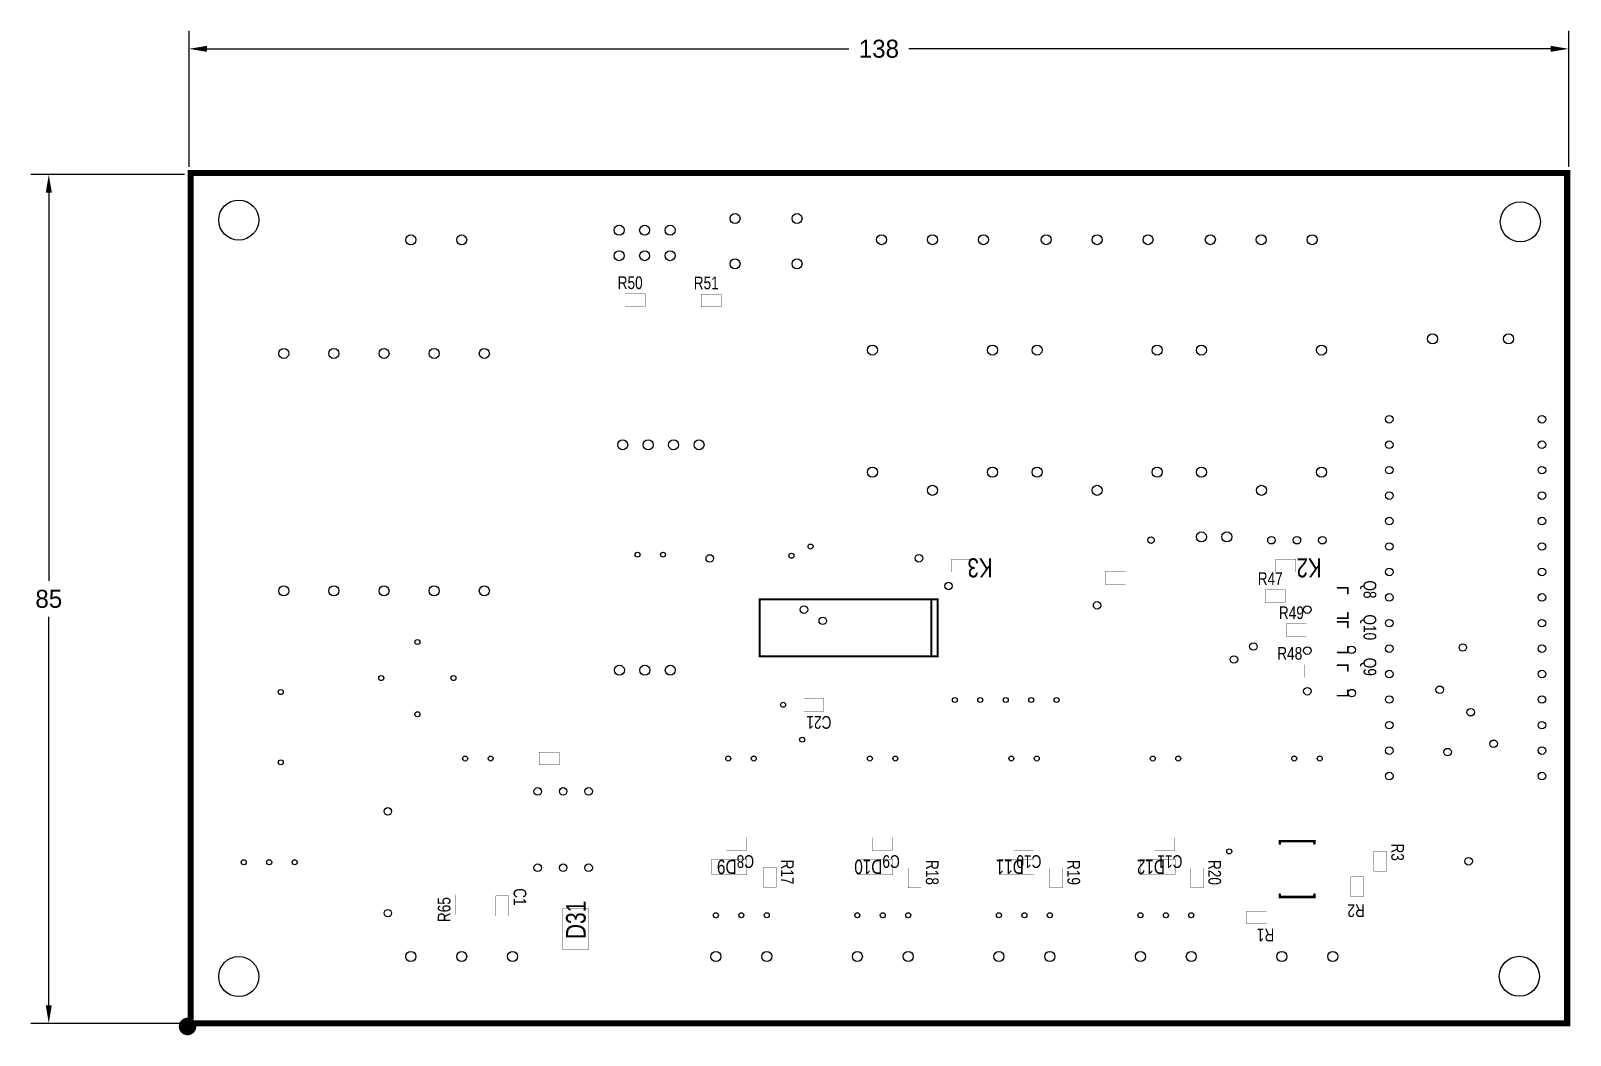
# Model space of a CAD drawing. Extents: x -148 to 6, y -1 to 99.
import ezdxf

# ---------------------------------------------------------------- set-up
doc = ezdxf.new("R2010")
doc.units = 0
doc.header["$MEASUREMENT"] = 0
for name, color, linetype in [('DRL', 7, 'Continuous'), ('IN1', 7, 'Continuous'), ('IN2', 7, 'Continuous'), ('IN3', 7, 'Continuous'), ('IN5', 7, 'Continuous'), ('PWR', 7, 'Continuous'), ('SST', 7, 'Continuous')]:
    doc.layers.add(name, color=color, linetype=linetype)
doc.dimstyles.get("Standard").update_dxf_attribs({"dimscale": 10, "dimtxt": 0.18, "dimasz": 0.18, "dimexe": 0.18, "dimexo": 0.0625, "dimgap": 0.09, "dimtad": 0, "dimtih": 1, "dimtoh": 1, "dimdec": 0, "dimzin": 0, "dimdsep": 46, "dimtxsty": 'Standard', "dimcen": 0.09, "dimadec": 0, "dimazin": 0, "dimtfac": 1, "dimtdec": 0, "dimtofl": 0, "dimtmove": 0, "dimatfit": 3, "dimfxl": 0, "dimtolj": 1, "dimtzin": 0, "dimarcsym": 0})

# ---------------------------------------------------------------- blocks, each defined once
blk = doc.blocks.new('*D1')
at = {"color": 0, "linetype": 'Continuous', "lineweight": -2, "transparency": 16777216}
for p, q in [((-132.21, 85.76), (-132.21, 99.33)), ((5.49, 85.76), (5.49, 99.33)), ((-130.41, 97.53), (-66.36, 97.53)), ((3.69, 97.53), (-60.36, 97.53))]:
    blk.add_line(p, q, dxfattribs=at)
at = {"color": 0, "linetype": 'Continuous', "transparency": 16777216}
for points in [[(-130.41, 97.83), (-130.41, 97.23), (-132.21, 97.53)], [(3.69, 97.83), (3.69, 97.23), (5.49, 97.53)]]:
    blk.add_solid(points, dxfattribs=at)
at = {"layer": 'Defpoints', "color": 0, "linetype": 'Continuous', "transparency": 16777216}
for p in [(5.49, 97.53), (-132.21, 85.14), (5.49, 85.14)]:
    blk.add_point(p, dxfattribs=at)
at = {"color": 0, "linetype": 'Continuous', "transparency": 16777216, "insert": (-63.36, 97.53), "char_height": 1.8, "attachment_point": 5}
blk.add_mtext('\\A1;138', dxfattribs=at)
blk = doc.blocks.new('*D2')
at = {"color": 0, "linetype": 'Continuous', "lineweight": -2, "transparency": 16777216}
for p, q in [((-132.68, 84.98), (-148.01, 84.98)), ((-146.21, 83.18), (-146.21, 44.42)), ((-146.21, 2.05), (-146.21, 40.82)), ((-132.53, 0.25), (-148.01, 0.25))]:
    blk.add_line(p, q, dxfattribs=at)
at = {"color": 0, "linetype": 'Continuous', "transparency": 16777216}
for points in [[(-146.51, 83.18), (-145.91, 83.18), (-146.21, 84.98)], [(-146.51, 2.05), (-145.91, 2.05), (-146.21, 0.25)]]:
    blk.add_solid(points, dxfattribs=at)
at = {"layer": 'Defpoints', "color": 0, "linetype": 'Continuous', "transparency": 16777216}
for p in [(-132.06, 84.98), (-146.21, 0.25), (-131.9, 0.25)]:
    blk.add_point(p, dxfattribs=at)
at = {"color": 0, "linetype": 'Continuous', "transparency": 16777216, "insert": (-146.21, 42.62), "char_height": 1.8, "attachment_point": 5}
blk.add_mtext('\\A1;85', dxfattribs=at)

msp = doc.modelspace()

# ---------------------------------------------------------------- linework, layer by layer
at = {"linetype": 'Continuous'}
for centre, radius in [((-127.25, 80.44), 2), ((0.66, 80.26), 2), ((-89.28, 79.42), 0.5), ((-86.74, 79.42), 0.5), ((-84.2, 79.42), 0.5), ((-77.72, 80.59), 0.5), ((-71.53, 80.59), 0.5), ((-110.08, 78.46), 0.5), ((-105, 78.46), 0.5), ((-63.09, 78.48), 0.5), ((-58.01, 78.48), 0.5), ((-52.93, 78.48), 0.5), ((-46.66, 78.48), 0.5), ((-41.58, 78.48), 0.5), ((-36.5, 78.48), 0.5), ((-30.28, 78.48), 0.5), ((-25.2, 78.48), 0.5), ((-20.12, 78.48), 0.5), ((-89.28, 76.88), 0.5), ((-86.74, 76.88), 0.5), ((-84.2, 76.88), 0.5), ((-77.72, 76.07), 0.5), ((-71.53, 76.07), 0.5), ((-122.76, 67.13), 0.5), ((-117.76, 67.13), 0.5), ((-112.75, 67.13), 0.5), ((-107.75, 67.13), 0.5), ((-102.74, 67.13), 0.5), ((-64.01, 67.46), 0.5), ((-52.02, 67.46), 0.5), ((-47.57, 67.46), 0.5), ((-35.59, 67.46), 0.5), ((-31.17, 67.46), 0.5), ((-19.18, 67.46), 0.5), ((-8.1, 68.58), 0.5), ((-0.51, 68.58), 0.5), ((-12.42, 60.55), 0.375), ((2.82, 60.55), 0.375), ((-88.93, 58.01), 0.5), ((-86.39, 58.01), 0.5), ((-83.85, 58.01), 0.5), ((-81.31, 58.01), 0.5), ((-12.42, 58.01), 0.375), ((2.82, 58.01), 0.375), ((-64.01, 55.27), 0.5), ((-52.02, 55.27), 0.5), ((-47.57, 55.27), 0.5), ((-35.59, 55.27), 0.5), ((-31.17, 55.27), 0.5), ((-19.18, 55.27), 0.5), ((-12.42, 55.47), 0.375), ((2.82, 55.47), 0.375), ((-58.01, 53.46), 0.5), ((-41.58, 53.46), 0.5), ((-25.17, 53.46), 0.5), ((-12.42, 52.93), 0.375), ((2.82, 52.93), 0.375), ((-12.42, 50.39), 0.375), ((2.82, 50.39), 0.375), ((-31.17, 48.81), 0.5), ((-28.63, 48.81), 0.5), ((-70.18, 47.85), 0.25), ((-36.2, 48.48), 0.324), ((-24.18, 48.48), 0.375), ((-21.64, 48.48), 0.375), ((-19.1, 48.48), 0.375), ((-12.42, 47.85), 0.375), ((2.82, 47.85), 0.375), ((-87.45, 47.04), 0.25), ((-84.91, 47.04), 0.25), ((-80.24, 46.66), 0.375), ((-72.09, 46.93), 0.25), ((-59.36, 46.68), 0.375), ((-12.42, 45.31), 0.375), ((2.82, 45.31), 0.375), ((-122.76, 43.43), 0.5), ((-117.76, 43.43), 0.5), ((-112.75, 43.43), 0.5), ((-107.75, 43.43), 0.5), ((-102.74, 43.43), 0.5), ((-56.41, 43.91), 0.375), ((-12.42, 42.77), 0.375), ((2.82, 42.77), 0.375), ((-70.84, 41.55), 0.375), ((-41.58, 41.98), 0.375), ((-20.6, 41.55), 0.375), ((-68.96, 40.43), 0.375), ((-12.42, 40.2), 0.375), ((2.82, 40.2), 0.375), ((-109.42, 38.32), 0.25), ((-27.92, 36.57), 0.375), ((-25.98, 37.87), 0.375), ((-20.6, 37.46), 0.375), ((-16.18, 37.54), 0.375), ((-12.42, 37.66), 0.375), ((-5.08, 37.77), 0.375), ((2.82, 37.66), 0.375), ((-89.26, 35.5), 0.5), ((-86.72, 35.5), 0.5), ((-84.18, 35.5), 0.5), ((-12.42, 35.12), 0.375), ((2.82, 35.12), 0.375), ((-113.03, 34.72), 0.25), ((-105.82, 34.72), 0.25), ((-7.39, 33.55), 0.375), ((-123.06, 33.32), 0.25), ((-72.92, 32.05), 0.25), ((-55.78, 32.53), 0.25), ((-53.24, 32.53), 0.25), ((-50.7, 32.53), 0.25), ((-48.16, 32.53), 0.25), ((-45.62, 32.53), 0.25), ((-20.6, 33.4), 0.375), ((-16.16, 33.22), 0.375), ((-12.42, 32.58), 0.375), ((2.82, 32.58), 0.375), ((-109.42, 31.11), 0.25), ((-4.29, 31.31), 0.375), ((-12.42, 30.02), 0.375), ((2.82, 30.02), 0.375), ((-71.02, 28.57), 0.25), ((-12.42, 27.48), 0.375), ((-6.6, 27.33), 0.375), ((-2.01, 28.16), 0.375), ((2.82, 27.48), 0.375), ((-123.06, 26.31), 0.25), ((-104.65, 26.69), 0.25), ((-102.11, 26.69), 0.25), ((-78.39, 26.69), 0.25), ((-75.85, 26.69), 0.25), ((-64.26, 26.69), 0.25), ((-61.72, 26.69), 0.25), ((-50.14, 26.69), 0.25), ((-47.6, 26.69), 0.25), ((-36.02, 26.69), 0.25), ((-33.48, 26.69), 0.25), ((-21.9, 26.69), 0.25), ((-19.36, 26.69), 0.25), ((-12.42, 24.94), 0.375), ((2.82, 24.94), 0.375), ((-97.41, 23.41), 0.375), ((-94.87, 23.41), 0.375), ((-92.33, 23.41), 0.375), ((-112.37, 21.41), 0.375), ((-28.4, 17.42), 0.25), ((-126.75, 16.33), 0.25), ((-124.21, 16.33), 0.25), ((-121.67, 16.33), 0.25), ((-97.41, 15.79), 0.375), ((-94.87, 15.79), 0.375), ((-92.33, 15.79), 0.375), ((-4.5, 16.43), 0.375), ((-112.37, 11.25), 0.375), ((-79.63, 11.04), 0.25), ((-77.09, 11.04), 0.25), ((-74.55, 11.04), 0.25), ((-65.51, 11.04), 0.25), ((-62.97, 11.04), 0.25), ((-60.43, 11.04), 0.25), ((-51.38, 11.04), 0.25), ((-48.84, 11.04), 0.25), ((-46.3, 11.04), 0.25), ((-37.26, 11.04), 0.25), ((-34.72, 11.04), 0.25), ((-32.18, 11.04), 0.25), ((-127.25, 4.92), 2), ((-110.08, 6.93), 0.5), ((-105, 6.93), 0.5), ((-99.92, 6.93), 0.5), ((-79.63, 6.93), 0.5), ((-74.55, 6.93), 0.5), ((-65.51, 6.93), 0.5), ((-60.43, 6.93), 0.5), ((-51.38, 6.93), 0.5), ((-46.3, 6.93), 0.5), ((-37.26, 6.93), 0.5), ((-32.18, 6.93), 0.5), ((-23.14, 6.93), 0.5), ((-18.06, 6.93), 0.5), ((0.56, 4.95), 2)]:
    msp.add_circle(centre, radius, dxfattribs=at)
at = {"layer": 'DRL', "const_width": 0.483}
msp.add_lwpolyline([(-132.59, -0.06, 1), (-132.13, -0.06, 1)], format="xyb", close=True, dxfattribs=at)
at = {"layer": 'IN1', "const_width": 0.787}
msp.add_lwpolyline([(-132.74, -0.06, 1), (-131.98, -0.06, 1)], format="xyb", close=True, dxfattribs=at)
at = {"layer": 'IN2', "const_width": 0.787}
msp.add_lwpolyline([(-132.74, -0.06, 1), (-131.98, -0.06, 1)], format="xyb", close=True, dxfattribs=at)
at = {"layer": 'IN3', "const_width": 0.787}
msp.add_lwpolyline([(-132.74, -0.06, 1), (-131.98, -0.06, 1)], format="xyb", close=True, dxfattribs=at)
at = {"layer": 'IN5', "const_width": 0.787}
msp.add_lwpolyline([(-132.74, -0.06, 1), (-131.98, -0.06, 1)], format="xyb", close=True, dxfattribs=at)
at = {"layer": 'PWR', "const_width": 0.889}
msp.add_lwpolyline([(-132.79, -0.06, 1), (-131.93, -0.06, 1)], format="xyb", close=True, dxfattribs=at)
at = {"layer": 'SST'}
for points, const_width in [([(-132.06, 0.25), (-132.06, 85.14), (5.33, 85.14), (5.33, 0.25), (-132.06, 0.25)], 0.61), ([(-86.69, 71.8), (-88.7, 71.8), (-88.7, 73.07), (-86.69, 73.07), (-86.69, 71.8)], 0.0254), ([(-79.1, 71.78), (-81.1, 71.78), (-81.1, 73.05), (-79.1, 73.05), (-79.1, 71.78)], 0.0254), ([(-54.1, 45.31), (-56.11, 45.31), (-56.11, 46.58), (-54.1, 46.58), (-54.1, 45.31)], 0.0254), ([(-21.74, 45.31), (-23.75, 45.31), (-23.75, 46.58), (-21.74, 46.58), (-21.74, 45.31)], 0.0254), ([(-38.76, 44.09), (-40.77, 44.09), (-40.77, 45.36), (-38.76, 45.36), (-38.76, 44.09)], 0.0254), ([(-22.81, 42.26), (-24.82, 42.26), (-24.82, 43.53), (-22.81, 43.53), (-22.81, 42.26)], 0.0254), ([(-57.48, 36.88), (-57.48, 42.59), (-57.48, 42.59), (-75.26, 42.59), (-75.26, 36.88), (-57.48, 36.88)], 0.203), ([(-20.7, 38.86), (-22.71, 38.86), (-22.71, 40.13), (-20.7, 40.13), (-20.7, 38.86)], 0.0254), ([(-20.85, 34.79), (-22.86, 34.79), (-22.86, 36.06), (-20.85, 36.06), (-20.85, 34.79)], 0.0254), ([(-70.87, 32.69), (-68.86, 32.69), (-68.86, 31.42), (-70.87, 31.42), (-70.87, 32.69)], 0.0254), ([(-97.28, 27.33), (-95.28, 27.33), (-95.28, 26.06), (-97.28, 26.06), (-97.28, 27.33)], 0.0254), ([(-78.59, 18.79), (-76.58, 18.79), (-76.58, 17.52), (-78.59, 17.52), (-78.59, 18.79)], 0.0254), ([(-64.03, 18.79), (-62.03, 18.79), (-62.03, 17.52), (-64.03, 17.52), (-64.03, 18.79)], 0.0254), ([(-49.91, 18.79), (-47.91, 18.79), (-47.91, 17.52), (-49.91, 17.52), (-49.91, 18.79)], 0.0254), ([(-35.84, 18.79), (-33.83, 18.79), (-33.83, 17.52), (-35.84, 17.52), (-35.84, 18.79)], 0.0254), ([(-13.97, 15.44), (-13.97, 17.45), (-12.7, 17.45), (-12.7, 15.44), (-13.97, 15.44)], 0.0254), ([(-74.88, 13.84), (-74.88, 15.85), (-73.61, 15.85), (-73.61, 13.84), (-74.88, 13.84)], 0.0254), ([(-60.43, 13.79), (-60.43, 15.79), (-59.16, 15.79), (-59.16, 13.79), (-60.43, 13.79)], 0.0254), ([(-46.3, 13.79), (-46.3, 15.79), (-45.03, 15.79), (-45.03, 13.79), (-46.3, 13.79)], 0.0254), ([(-32.23, 13.79), (-32.23, 15.79), (-30.96, 15.79), (-30.96, 13.79), (-32.23, 13.79)], 0.0254), ([(-14.99, 14.88), (-14.99, 12.87), (-16.26, 12.87), (-16.26, 14.88), (-14.99, 14.88)], 0.0254), ([(-104.37, 13.1), (-104.37, 11.1), (-105.64, 11.1), (-105.64, 13.1), (-104.37, 13.1)], 0.0254), ([(-101.6, 10.97), (-101.6, 12.98), (-100.33, 12.98), (-100.33, 10.97), (-101.6, 10.97)], 0.0254), ([(-92.3, 7.62), (-94.95, 7.62), (-94.95, 11.68), (-92.3, 11.68), (-92.3, 7.62)], 0.0254), ([(-26.67, 11.45), (-24.66, 11.45), (-24.66, 10.18), (-26.67, 10.18), (-26.67, 11.45)], 0.0254)]:
    msp.add_lwpolyline(points, close=True, dxfattribs=dict(at, const_width=const_width))
for points, const_width in [([(-132.21, 85.14, 1), (-131.9, 85.14, 1)], 0.305), ([(5.18, 85.14, 1), (5.49, 85.14, 1)], 0.305), ([(-88.71, 73.07, 1), (-88.69, 73.07, 1)], 0.0127), ([(-86.7, 73.07, 1), (-86.68, 73.07, 1)], 0.0127), ([(-81.11, 73.05, 1), (-81.1, 73.05, 1)], 0.0127), ([(-79.1, 73.05, 1), (-79.09, 73.05, 1)], 0.0127), ([(-88.71, 71.8, 1), (-88.69, 71.8, 1)], 0.0127), ([(-86.7, 71.8, 1), (-86.68, 71.8, 1)], 0.0127), ([(-86.7, 71.8, 1), (-86.68, 71.8, 1)], 0.0127), ([(-81.11, 71.78, 1), (-81.1, 71.78, 1)], 0.0127), ([(-79.1, 71.78, 1), (-79.09, 71.78, 1)], 0.0127), ([(-79.1, 71.78, 1), (-79.09, 71.78, 1)], 0.0127), ([(-17.48, 51.86, 1), (-17.47, 51.86, 1)], 0.0127), ([(-17.48, 51.86, 1), (-17.47, 51.86, 1)], 0.0127), ([(-56.11, 46.58, 1), (-56.1, 46.58, 1)], 0.0127), ([(-54.11, 46.58, 1), (-54.1, 46.58, 1)], 0.0127), ([(-23.76, 46.58, 1), (-23.74, 46.58, 1)], 0.0127), ([(-21.75, 46.58, 1), (-21.74, 46.58, 1)], 0.0127), ([(-56.11, 45.31, 1), (-56.1, 45.31, 1)], 0.0127), ([(-54.11, 45.31, 1), (-54.1, 45.31, 1)], 0.0127), ([(-54.11, 45.31, 1), (-54.1, 45.31, 1)], 0.0127), ([(-40.77, 45.36, 1), (-40.76, 45.36, 1)], 0.0127), ([(-38.77, 45.36, 1), (-38.75, 45.36, 1)], 0.0127), ([(-23.76, 45.31, 1), (-23.74, 45.31, 1)], 0.0127), ([(-21.75, 45.31, 1), (-21.74, 45.31, 1)], 0.0127), ([(-21.75, 45.31, 1), (-21.74, 45.31, 1)], 0.0127), ([(-40.77, 44.09, 1), (-40.76, 44.09, 1)], 0.0127), ([(-38.77, 44.09, 1), (-38.75, 44.09, 1)], 0.0127), ([(-38.77, 44.09, 1), (-38.75, 44.09, 1)], 0.0127), ([(-24.82, 43.53, 1), (-24.81, 43.53, 1)], 0.0127), ([(-22.82, 43.53, 1), (-22.8, 43.53, 1)], 0.0127), ([(-17.64, 43.73, 1), (-17.56, 43.73, 1)], 0.0762), ([(-16.6, 43.73, 1), (-16.52, 43.73, 1)], 0.0762), ([(-16.6, 43.15, 1), (-16.52, 43.15, 1)], 0.0762), ([(-75.31, 42.59, 1), (-75.21, 42.59, 1)], 0.102), ([(-58.17, 42.59, 1), (-58.07, 42.59, 1)], 0.102), ([(-57.53, 42.59, 1), (-57.43, 42.59, 1)], 0.102), ([(-57.53, 42.59, 1), (-57.43, 42.59, 1)], 0.102), ([(-24.82, 42.26, 1), (-24.81, 42.26, 1)], 0.0127), ([(-22.82, 42.26, 1), (-22.8, 42.26, 1)], 0.0127), ([(-22.82, 42.26, 1), (-22.8, 42.26, 1)], 0.0127), ([(-130.26, 40.28, 1), (-130.24, 40.28, 1)], 0.0127), ([(-130.26, 40.28, 1), (-130.24, 40.28, 1)], 0.0127), ([(-95.26, 40.28, 1), (-95.24, 40.28, 1)], 0.0127), ([(-95.26, 40.28, 1), (-95.24, 40.28, 1)], 0.0127), ([(-22.71, 40.13, 1), (-22.7, 40.13, 1)], 0.0127), ([(-20.71, 40.13, 1), (-20.69, 40.13, 1)], 0.0127), ([(-17.64, 40.33, 1), (-17.56, 40.33, 1)], 0.0762), ([(-17.62, 40.69, 1), (-17.54, 40.69, 1)], 0.0762), ([(-16.6, 41.25, 1), (-16.52, 41.25, 1)], 0.0762), ([(-16.6, 40.69, 1), (-16.52, 40.69, 1)], 0.0762), ([(-16.6, 40.33, 1), (-16.52, 40.33, 1)], 0.0762), ([(-22.71, 38.86, 1), (-22.7, 38.86, 1)], 0.0127), ([(-20.71, 38.86, 1), (-20.69, 38.86, 1)], 0.0127), ([(-20.71, 38.86, 1), (-20.69, 38.86, 1)], 0.0127), ([(-16.6, 39.75, 1), (-16.52, 39.75, 1)], 0.0762), ([(-75.31, 36.88, 1), (-75.21, 36.88, 1)], 0.102), ([(-58.17, 36.88, 1), (-58.07, 36.88, 1)], 0.102), ([(-57.53, 36.88, 1), (-57.43, 36.88, 1)], 0.102), ([(-57.53, 36.88, 1), (-57.43, 36.88, 1)], 0.102), ([(-17.62, 37.28, 1), (-17.54, 37.28, 1)], 0.0762), ([(-16.6, 37.84, 1), (-16.52, 37.84, 1)], 0.0762), ([(-16.6, 37.28, 1), (-16.52, 37.28, 1)], 0.0762), ([(-22.87, 36.06, 1), (-22.85, 36.06, 1)], 0.0127), ([(-20.86, 36.06, 1), (-20.85, 36.06, 1)], 0.0127), ([(-17.64, 36.01, 1), (-17.56, 36.01, 1)], 0.0762), ([(-16.6, 36.01, 1), (-16.52, 36.01, 1)], 0.0762), ([(-16.6, 35.43, 1), (-16.52, 35.43, 1)], 0.0762), ([(-13.95, 36.39, 1), (-13.94, 36.39, 1)], 0.0127), ([(-13.95, 36.37, 1), (-13.94, 36.37, 1)], 0.0127), ([(-13.95, 36.37, 1), (-13.94, 36.37, 1)], 0.0127), ([(-22.87, 34.79, 1), (-22.85, 34.79, 1)], 0.0127), ([(-20.86, 34.79, 1), (-20.85, 34.79, 1)], 0.0127), ([(-20.86, 34.79, 1), (-20.85, 34.79, 1)], 0.0127), ([(-70.87, 32.69, 1), (-70.86, 32.69, 1)], 0.0127), ([(-70.87, 32.69, 1), (-70.86, 32.69, 1)], 0.0127), ([(-68.87, 32.69, 1), (-68.85, 32.69, 1)], 0.0127), ([(-17.62, 32.96, 1), (-17.54, 32.96, 1)], 0.0762), ([(-16.6, 33.52, 1), (-16.52, 33.52, 1)], 0.0762), ([(-16.6, 32.96, 1), (-16.52, 32.96, 1)], 0.0762), ([(-70.87, 31.42, 1), (-70.86, 31.42, 1)], 0.0127), ([(-68.87, 31.42, 1), (-68.85, 31.42, 1)], 0.0127), ([(-97.29, 27.33, 1), (-97.28, 27.33, 1)], 0.0127), ([(-97.29, 27.33, 1), (-97.28, 27.33, 1)], 0.0127), ([(-95.28, 27.33, 1), (-95.27, 27.33, 1)], 0.0127), ([(-97.29, 26.06, 1), (-97.28, 26.06, 1)], 0.0127), ([(-95.28, 26.06, 1), (-95.27, 26.06, 1)], 0.0127), ([(-78.59, 18.79, 1), (-78.58, 18.79, 1)], 0.0127), ([(-78.59, 18.79, 1), (-78.58, 18.79, 1)], 0.0127), ([(-76.59, 18.79, 1), (-76.58, 18.79, 1)], 0.0127), ([(-64.04, 18.79, 1), (-64.03, 18.79, 1)], 0.0127), ([(-64.04, 18.79, 1), (-64.03, 18.79, 1)], 0.0127), ([(-62.03, 18.79, 1), (-62.02, 18.79, 1)], 0.0127), ([(-49.92, 18.79, 1), (-49.9, 18.79, 1)], 0.0127), ([(-49.92, 18.79, 1), (-49.9, 18.79, 1)], 0.0127), ([(-47.91, 18.79, 1), (-47.9, 18.79, 1)], 0.0127), ([(-35.85, 18.79, 1), (-35.84, 18.79, 1)], 0.0127), ([(-35.85, 18.79, 1), (-35.84, 18.79, 1)], 0.0127), ([(-33.84, 18.79, 1), (-33.83, 18.79, 1)], 0.0127), ([(-23.41, 18.44, 1), (-23.28, 18.44, 1)], 0.127), ([(-19.95, 18.44, 1), (-19.83, 18.44, 1)], 0.127), ([(-78.59, 17.52, 1), (-78.58, 17.52, 1)], 0.0127), ([(-76.59, 17.52, 1), (-76.58, 17.52, 1)], 0.0127), ([(-64.04, 17.52, 1), (-64.03, 17.52, 1)], 0.0127), ([(-62.03, 17.52, 1), (-62.02, 17.52, 1)], 0.0127), ([(-49.92, 17.52, 1), (-49.9, 17.52, 1)], 0.0127), ([(-47.91, 17.52, 1), (-47.9, 17.52, 1)], 0.0127), ([(-35.85, 17.52, 1), (-35.84, 17.52, 1)], 0.0127), ([(-33.84, 17.52, 1), (-33.83, 17.52, 1)], 0.0127), ([(-23.41, 18.21, 1), (-23.28, 18.21, 1)], 0.127), ([(-19.95, 18.21, 1), (-19.83, 18.21, 1)], 0.127), ([(-13.98, 17.45, 1), (-13.96, 17.45, 1)], 0.0127), ([(-12.71, 17.45, 1), (-12.69, 17.45, 1)], 0.0127), ([(-76.53, 16.63), (-76.53, 15.11), (-80.04, 15.11), (-80.04, 16.63), (-76.53, 16.63, 48.627604)], 0.0254), ([(-80.04, 16.63, 1), (-80.03, 16.63, 1)], 0.0127), ([(-76.54, 16.63, 1), (-76.52, 16.63, 1)], 0.0127), ([(-76.54, 16.63, 1), (-76.52, 16.63, 1)], 0.0127), ([(-74.89, 15.85, 1), (-74.87, 15.85, 1)], 0.0127), ([(-73.62, 15.85, 1), (-73.6, 15.85, 1)], 0.0127), ([(-61.98, 16.63), (-61.98, 15.11), (-65.48, 15.11), (-65.48, 16.63), (-61.98, 16.63, 47.358683)], 0.0254), ([(-65.49, 16.63, 1), (-65.47, 16.63, 1)], 0.0127), ([(-61.98, 16.63, 1), (-61.97, 16.63, 1)], 0.0127), ([(-61.98, 16.63, 1), (-61.97, 16.63, 1)], 0.0127), ([(-60.43, 15.79, 1), (-60.42, 15.79, 1)], 0.0127), ([(-59.16, 15.79, 1), (-59.15, 15.79, 1)], 0.0127), ([(-47.85, 16.63), (-47.85, 15.11), (-51.36, 15.11), (-51.36, 16.63), (-47.85, 16.63, 46.189179)], 0.0254), ([(-51.36, 16.63, 1), (-51.35, 16.63, 1)], 0.0127), ([(-47.86, 16.63, 1), (-47.85, 16.63, 1)], 0.0127), ([(-47.86, 16.63, 1), (-47.85, 16.63, 1)], 0.0127), ([(-46.31, 15.79, 1), (-46.3, 15.79, 1)], 0.0127), ([(-45.04, 15.79, 1), (-45.03, 15.79, 1)], 0.0127), ([(-33.78, 16.63), (-33.78, 15.11), (-37.29, 15.11), (-37.29, 16.63), (-33.78, 16.63, 45.079987)], 0.0254), ([(-37.29, 16.63, 1), (-37.28, 16.63, 1)], 0.0127), ([(-33.79, 16.63, 1), (-33.78, 16.63, 1)], 0.0127), ([(-33.79, 16.63, 1), (-33.78, 16.63, 1)], 0.0127), ([(-32.24, 15.79, 1), (-32.23, 15.79, 1)], 0.0127), ([(-30.97, 15.79, 1), (-30.96, 15.79, 1)], 0.0127), ([(-13.98, 15.44, 1), (-13.96, 15.44, 1)], 0.0127), ([(-13.98, 15.44, 1), (-13.96, 15.44, 1)], 0.0127), ([(-12.71, 15.44, 1), (-12.69, 15.44, 1)], 0.0127), ([(-80.04, 15.11, 1), (-80.03, 15.11, 1)], 0.0127), ([(-76.54, 15.11, 1), (-76.52, 15.11, 1)], 0.0127), ([(-74.89, 13.84, 1), (-74.87, 13.84, 1)], 0.0127), ([(-74.89, 13.84, 1), (-74.87, 13.84, 1)], 0.0127), ([(-73.62, 13.84, 1), (-73.6, 13.84, 1)], 0.0127), ([(-65.49, 15.11, 1), (-65.47, 15.11, 1)], 0.0127), ([(-61.98, 15.11, 1), (-61.97, 15.11, 1)], 0.0127), ([(-51.36, 15.11, 1), (-51.35, 15.11, 1)], 0.0127), ([(-47.86, 15.11, 1), (-47.85, 15.11, 1)], 0.0127), ([(-37.29, 15.11, 1), (-37.28, 15.11, 1)], 0.0127), ([(-33.79, 15.11, 1), (-33.78, 15.11, 1)], 0.0127), ([(-16.26, 14.88, 1), (-16.25, 14.88, 1)], 0.0127), ([(-14.99, 14.88, 1), (-14.98, 14.88, 1)], 0.0127), ([(-14.99, 14.88, 1), (-14.98, 14.88, 1)], 0.0127), ([(-105.65, 13.1, 1), (-105.63, 13.1, 1)], 0.0127), ([(-104.38, 13.1, 1), (-104.36, 13.1, 1)], 0.0127), ([(-104.38, 13.1, 1), (-104.36, 13.1, 1)], 0.0127), ([(-101.61, 12.98, 1), (-101.59, 12.98, 1)], 0.0127), ([(-100.34, 12.98, 1), (-100.32, 12.98, 1)], 0.0127), ([(-60.43, 13.79, 1), (-60.42, 13.79, 1)], 0.0127), ([(-60.43, 13.79, 1), (-60.42, 13.79, 1)], 0.0127), ([(-59.16, 13.79, 1), (-59.15, 13.79, 1)], 0.0127), ([(-46.31, 13.79, 1), (-46.3, 13.79, 1)], 0.0127), ([(-46.31, 13.79, 1), (-46.3, 13.79, 1)], 0.0127), ([(-45.04, 13.79, 1), (-45.03, 13.79, 1)], 0.0127), ([(-32.24, 13.79, 1), (-32.23, 13.79, 1)], 0.0127), ([(-32.24, 13.79, 1), (-32.23, 13.79, 1)], 0.0127), ([(-30.97, 13.79, 1), (-30.96, 13.79, 1)], 0.0127), ([(-23.41, 13.1, 1), (-23.28, 13.1, 1)], 0.127), ([(-23.41, 12.87, 1), (-23.28, 12.87, 1)], 0.127), ([(-19.95, 13.1, 1), (-19.83, 13.1, 1)], 0.127), ([(-19.95, 12.87, 1), (-19.83, 12.87, 1)], 0.127), ([(-16.26, 12.87, 1), (-16.25, 12.87, 1)], 0.0127), ([(-14.99, 12.87, 1), (-14.98, 12.87, 1)], 0.0127), ([(-105.65, 11.1, 1), (-105.63, 11.1, 1)], 0.0127), ([(-104.38, 11.1, 1), (-104.36, 11.1, 1)], 0.0127), ([(-101.61, 10.97, 1), (-101.59, 10.97, 1)], 0.0127), ([(-101.61, 10.97, 1), (-101.59, 10.97, 1)], 0.0127), ([(-100.34, 10.97, 1), (-100.32, 10.97, 1)], 0.0127), ([(-94.95, 11.68, 1), (-94.94, 11.68, 1)], 0.0127), ([(-92.31, 11.68, 1), (-92.3, 11.68, 1)], 0.0127), ([(-26.68, 11.45, 1), (-26.66, 11.45, 1)], 0.0127), ([(-26.68, 11.45, 1), (-26.66, 11.45, 1)], 0.0127), ([(-24.67, 11.45, 1), (-24.66, 11.45, 1)], 0.0127), ([(-26.68, 10.18, 1), (-26.66, 10.18, 1)], 0.0127), ([(-24.67, 10.18, 1), (-24.66, 10.18, 1)], 0.0127), ([(-94.95, 7.62, 1), (-94.94, 7.62, 1)], 0.0127), ([(-92.31, 7.62, 1), (-92.3, 7.62, 1)], 0.0127), ([(-92.31, 7.62, 1), (-92.3, 7.62, 1)], 0.0127), ([(4.06, 4.95, 1), (4.07, 4.95, 1)], 0.0127), ([(4.06, 4.95, 1), (4.07, 4.95, 1)], 0.0127), ([(4.06, 4.95, 1), (4.07, 4.95, 1)], 0.0127), ([(4.06, 4.95, 1), (4.07, 4.95, 1)], 0.0127), ([(4.06, 4.95, 1), (4.07, 4.95, 1)], 0.0127), ([(4.06, 4.95, 1), (4.07, 4.95, 1)], 0.0127), ([(-132.21, 0.25, 1), (-131.9, 0.25, 1)], 0.305), ([(-132.21, 0.25, 1), (-131.9, 0.25, 1)], 0.305), ([(5.18, 0.25, 1), (5.49, 0.25, 1)], 0.305)]:
    msp.add_lwpolyline(points, format="xyb", close=True, dxfattribs=dict(at, const_width=const_width))
for points, const_width in [([(-17.6, 43.73), (-16.56, 43.73), (-16.56, 43.15)], 0.152), ([(-58.12, 42.59), (-58.12, 36.88)], 0.203), ([(-17.6, 40.33), (-16.56, 40.33), (-16.56, 39.75)], 0.152), ([(-17.58, 40.69), (-16.56, 40.69), (-16.56, 41.25)], 0.152), ([(-17.58, 37.28), (-16.56, 37.28), (-16.56, 37.84)], 0.152), ([(-17.6, 36.01), (-16.56, 36.01), (-16.56, 35.43)], 0.152), ([(-17.58, 32.96), (-16.56, 32.96), (-16.56, 33.52)], 0.152), ([(-23.34, 18.21), (-23.34, 18.44), (-19.89, 18.44), (-19.89, 18.21)], 0.254), ([(-19.89, 13.1), (-19.89, 12.87), (-23.34, 12.87), (-23.34, 13.1)], 0.254)]:
    msp.add_lwpolyline(points, dxfattribs=dict(at, const_width=const_width))

# ---------------------------------------------------------------- texts
at = {"layer": 'SST', "width": 0.8}
for s, p in [('R50', (-89.43, 73.55)), ('R51', (-81.84, 73.53)), ('R47', (-25.55, 44.01)), ('R49', (-23.44, 40.61)), ('R48', (-23.6, 36.55))]:
    msp.add_text(s, height=1.27, dxfattribs=at).set_placement(p)
for s, height, rotation, p in [('K3', 1.905, 180, (-52.02, 46.68)), ('K2', 1.905, 180, (-19.18, 46.68)), ('Q8', 1.27, 270, (-14.99, 44.47)), ('Q10', 1.27, 270, (-14.99, 41.07)), ('Q9', 1.27, 270, (-14.99, 36.75)), ('C21', 1.27, 180, (-68.1, 30.93)), ('C8', 1.27, 180, (-75.82, 17.04)), ('C9', 1.27, 180, (-61.27, 17.04)), ('C10', 1.27, 180, (-47.14, 17.04)), ('C11', 1.27, 180, (-33.07, 17.04)), ('R3', 1.27, 270, (-12.22, 18.21)), ('D9', 1.422, 180, (-77.57, 16.58)), ('R17', 1.27, 270, (-73.13, 16.61)), ('D10', 1.422, 180, (-63.02, 16.58)), ('R18', 1.27, 270, (-58.67, 16.56)), ('D11', 1.422, 180, (-48.9, 16.58)), ('R19', 1.27, 270, (-44.55, 16.56)), ('D12', 1.422, 180, (-34.82, 16.58)), ('R20', 1.27, 270, (-30.48, 16.56)), ('R65', 1.27, 90, (-106.12, 10.36)), ('C1', 1.27, 270, (-99.82, 13.74)), ('D31', 1.956, 90, (-92.63, 8.66)), ('R2', 1.27, 180, (-14.86, 12.14)), ('R1', 1.27, 180, (-23.9, 9.7))]:
    msp.add_text(s, height=height, rotation=rotation, dxfattribs=at).set_placement(p)

# ---------------------------------------------------------------- dimensions: what is measured, and where the dimension line sits
at = {"linetype": 'Continuous'}
dim = msp.add_linear_dim(base=(5.49, 97.53), p1=(-132.21, 85.14), p2=(5.49, 85.14), dimstyle='Standard', dxfattribs=at)
dim.commit()
dim.dimension.update_dxf_attribs({"geometry": '*D1', "text_midpoint": (-63.36, 97.53)})
dim = msp.add_linear_dim(base=(-146.21, 0.25), p1=(-132.06, 84.98), p2=(-131.9, 0.25), angle=90, dimstyle='Standard', dxfattribs=at)
dim.commit()
dim.dimension.update_dxf_attribs({"geometry": '*D2', "text_midpoint": (-146.21, 42.62)})

doc.saveas('drawing.dxf')
